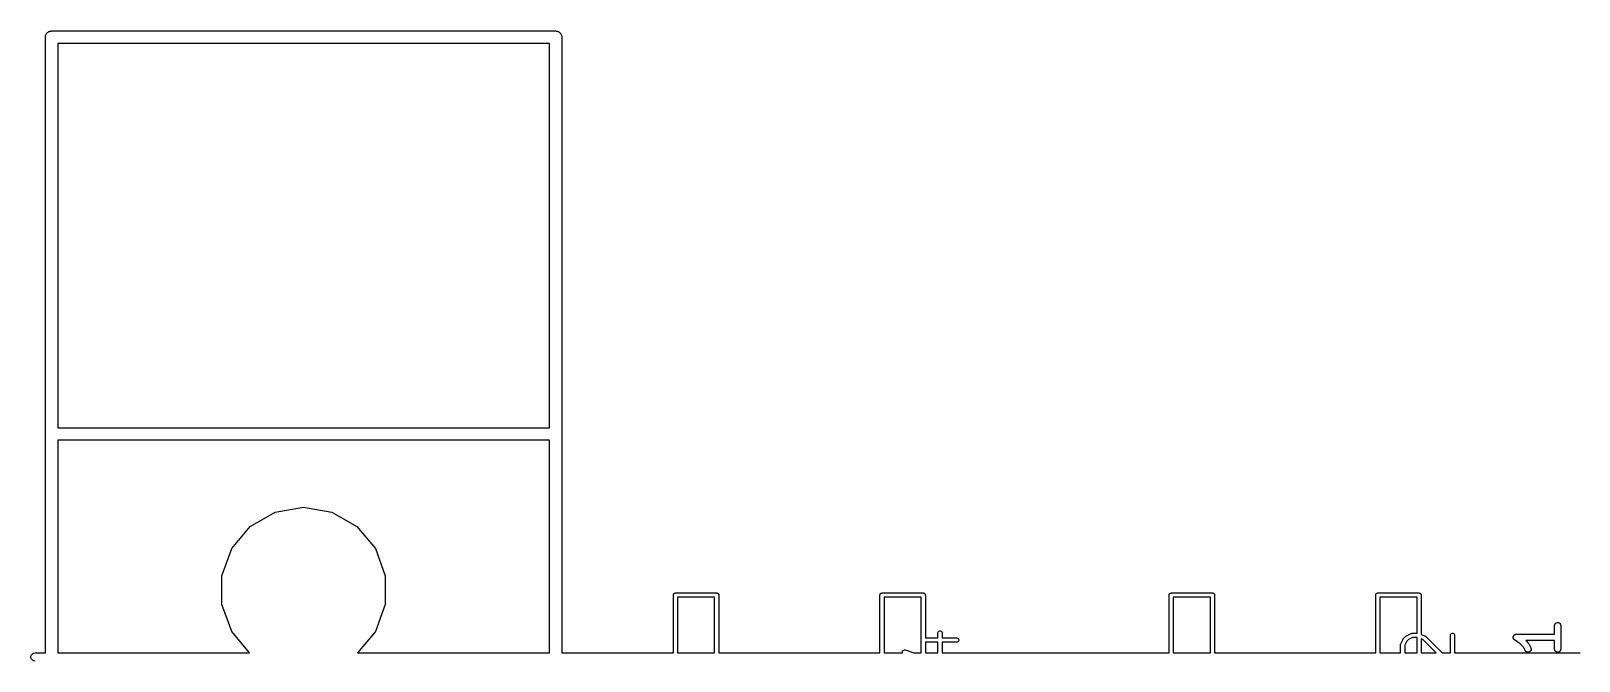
# Model space of a CAD drawing. Extents: x -2.2 to 89.1, y -78.6 to 9.2.
# Drawn here: x -0.1 to 37.37, y -6.1 to 9.15 of the extents above; entities that cross this region are included whole.
import ezdxf

# ---------------------------------------------------------------- set-up
doc = ezdxf.new("R2010")
doc.units = 0
doc.header["$MEASUREMENT"] = 0
doc.layers.add('BLACK', color=7, linetype='CONTINUOUS')

msp = doc.modelspace()

# ---------------------------------------------------------------- linework, layer by layer
at = {"layer": 'Black'}
for p, q in [((0.25, 9), (0.25228, 9.01292)), ((0.25, -5.9), (0.25, 9)), ((0.25228, 9.02605), (0.25677, 9.03838)), ((0.25228, 9.01292), (0.25228, 9.02605)), ((0.25677, 9.03838), (0.25905, 9.0513)), ((0.25905, 9.0513), (0.26561, 9.06267)), ((0.26561, 9.06267), (0.2701, 9.075)), ((0.2701, 9.075), (0.27853, 9.08505)), ((0.27853, 9.08505), (0.28509, 9.09642)), ((0.28509, 9.09642), (0.29515, 9.10485)), ((0.29515, 9.10485), (0.30358, 9.11491)), ((0.30358, 9.11491), (0.31495, 9.12147)), ((0.31495, 9.12147), (0.325, 9.1299)), ((0.325, 9.1299), (0.33733, 9.13439)), ((0.33733, 9.13439), (0.3487, 9.14095)), ((0.3487, 9.14095), (0.36162, 9.14323)), ((0.36162, 9.14323), (0.37395, 9.14772)), ((0.37395, 9.14772), (0.38708, 9.14772)), ((0.38708, 9.14772), (0.4, 9.15)), ((0.4, 9.15), (12.6, 9.15)), ((12.6, 9.15), (12.6129, 9.14772)), ((12.6129, 9.14772), (12.626, 9.14772)), ((12.626, 9.14772), (12.6384, 9.14323)), ((12.6384, 9.14323), (12.6513, 9.14095)), ((12.6513, 9.14095), (12.6627, 9.13439)), ((12.6627, 9.13439), (12.675, 9.1299)), ((12.675, 9.1299), (12.6851, 9.12147)), ((12.6851, 9.12147), (12.6964, 9.11491)), ((12.6964, 9.11491), (12.7049, 9.10485)), ((12.7049, 9.10485), (12.7149, 9.09642)), ((12.7149, 9.09642), (12.7215, 9.08505)), ((12.7215, 9.08505), (12.7299, 9.075)), ((12.7299, 9.075), (12.7344, 9.06267)), ((12.7344, 9.06267), (12.741, 9.0513)), ((12.741, 9.0513), (12.7432, 9.03838)), ((12.7432, 9.03838), (12.7477, 9.02605)), ((12.7477, 9.02605), (12.7477, 9.01292)), ((12.7477, 9.01292), (12.75, 9)), ((12.75, 9), (12.75, -5.9)), ((0.55, 8.85), (0.55, -0.45)), ((12.45, 8.85), (0.55, 8.85)), ((12.45, -0.45), (12.45, 8.85)), ((0.55, -0.45), (12.45, -0.45)), ((0.55, -0.75), (0.55, -5.9)), ((12.45, -0.75), (0.55, -0.75)), ((12.45, -5.9), (12.45, -0.75)), ((5.20951, -2.84206), (5.81335, -2.49344)), ((5.81335, -2.49344), (6.5, -2.37236)), ((6.5, -2.37236), (7.18665, -2.49344)), ((7.18665, -2.49344), (7.79049, -2.84206)), ((4.76133, -3.37618), (5.20951, -2.84206)), ((7.79049, -2.84206), (8.23867, -3.37618)), ((4.52286, -4.03138), (4.76133, -3.37618)), ((8.23867, -3.37618), (8.47714, -4.03138)), ((4.52286, -4.72862), (4.52286, -4.03138)), ((8.47714, -4.03138), (8.47714, -4.72862)), ((15.45, -4.5), (15.4508, -4.49569)), ((15.4508, -4.49132), (15.4523, -4.48721)), ((15.4508, -4.49569), (15.4508, -4.49132)), ((15.4523, -4.48721), (15.453, -4.4829)), ((15.453, -4.4829), (15.4552, -4.47911)), ((15.4552, -4.47911), (15.4567, -4.475)), ((15.4567, -4.475), (15.4595, -4.47165)), ((15.4595, -4.47165), (15.4617, -4.46786)), ((15.4617, -4.46786), (15.465, -4.46505)), ((15.465, -4.46505), (15.4679, -4.4617)), ((15.4679, -4.4617), (15.4716, -4.45951)), ((15.4716, -4.45951), (15.475, -4.4567)), ((15.475, -4.4567), (15.4791, -4.4552)), ((15.4791, -4.4552), (15.4829, -4.45301)), ((15.4829, -4.45301), (15.4872, -4.45226)), ((15.4872, -4.45226), (15.4913, -4.45076)), ((15.4913, -4.45076), (15.4957, -4.45076)), ((15.4957, -4.45076), (15.5, -4.45)), ((15.5, -4.45), (16.5, -4.45)), ((16.5, -4.45), (16.5043, -4.45076)), ((16.5043, -4.45076), (16.5087, -4.45076)), ((16.5087, -4.45076), (16.5128, -4.45226)), ((16.5128, -4.45226), (16.5171, -4.45301)), ((16.5171, -4.45301), (16.5209, -4.4552)), ((16.5209, -4.4552), (16.525, -4.4567)), ((16.525, -4.4567), (16.5284, -4.45951)), ((16.5284, -4.45951), (16.5321, -4.4617)), ((16.5321, -4.4617), (16.535, -4.46505)), ((16.535, -4.46505), (16.5383, -4.46786)), ((16.5383, -4.46786), (16.5405, -4.47165)), ((16.5405, -4.47165), (16.5433, -4.475)), ((16.5433, -4.475), (16.5448, -4.47911)), ((16.5448, -4.47911), (16.547, -4.4829)), ((16.547, -4.4829), (16.5477, -4.48721)), ((16.5477, -4.48721), (16.5492, -4.49132)), ((16.5492, -4.49132), (16.5492, -4.49569)), ((16.5492, -4.49569), (16.55, -4.5)), ((20.45, -4.5), (20.4508, -4.49569)), ((20.4508, -4.49132), (20.4523, -4.48721)), ((20.4508, -4.49569), (20.4508, -4.49132)), ((20.4523, -4.48721), (20.453, -4.4829)), ((20.453, -4.4829), (20.4552, -4.47911)), ((20.4552, -4.47911), (20.4567, -4.475)), ((20.4567, -4.475), (20.4595, -4.47165)), ((20.4595, -4.47165), (20.4617, -4.46786)), ((20.4617, -4.46786), (20.465, -4.46505)), ((20.465, -4.46505), (20.4679, -4.4617)), ((20.4679, -4.4617), (20.4716, -4.45951)), ((20.4716, -4.45951), (20.475, -4.4567)), ((20.475, -4.4567), (20.4791, -4.4552)), ((20.4791, -4.4552), (20.4829, -4.45301)), ((20.4829, -4.45301), (20.4872, -4.45226)), ((20.4872, -4.45226), (20.4913, -4.45076)), ((20.4913, -4.45076), (20.4957, -4.45076)), ((20.4957, -4.45076), (20.5, -4.45)), ((20.5, -4.45), (21.5, -4.45)), ((21.5, -4.45), (21.5043, -4.45076)), ((21.5043, -4.45076), (21.5087, -4.45076)), ((21.5087, -4.45076), (21.5128, -4.45226)), ((21.5128, -4.45226), (21.5171, -4.45301)), ((21.5171, -4.45301), (21.5209, -4.4552)), ((21.5209, -4.4552), (21.525, -4.4567)), ((21.525, -4.4567), (21.5284, -4.45951)), ((21.5284, -4.45951), (21.5321, -4.4617)), ((21.5321, -4.4617), (21.535, -4.46505)), ((21.535, -4.46505), (21.5383, -4.46786)), ((21.5383, -4.46786), (21.5405, -4.47165)), ((21.5405, -4.47165), (21.5433, -4.475)), ((21.5433, -4.475), (21.5448, -4.47911)), ((21.5448, -4.47911), (21.547, -4.4829)), ((21.547, -4.4829), (21.5477, -4.48721)), ((21.5477, -4.48721), (21.5492, -4.49132)), ((21.5492, -4.49132), (21.5492, -4.49569)), ((21.5492, -4.49569), (21.55, -4.5)), ((27.45, -4.5), (27.4508, -4.49569)), ((27.4508, -4.49132), (27.4523, -4.48721)), ((27.4508, -4.49569), (27.4508, -4.49132)), ((27.4523, -4.48721), (27.453, -4.4829)), ((27.453, -4.4829), (27.4552, -4.47911)), ((27.4552, -4.47911), (27.4567, -4.475)), ((27.4567, -4.475), (27.4595, -4.47165)), ((27.4595, -4.47165), (27.4617, -4.46786)), ((27.4617, -4.46786), (27.465, -4.46505)), ((27.465, -4.46505), (27.4679, -4.4617)), ((27.4679, -4.4617), (27.4716, -4.45951)), ((27.4716, -4.45951), (27.475, -4.4567)), ((27.475, -4.4567), (27.4791, -4.4552)), ((27.4791, -4.4552), (27.4829, -4.45301)), ((27.4829, -4.45301), (27.4872, -4.45226)), ((27.4872, -4.45226), (27.4913, -4.45076)), ((27.4913, -4.45076), (27.4957, -4.45076)), ((27.4957, -4.45076), (27.5, -4.45)), ((27.5, -4.45), (28.5, -4.45)), ((28.5, -4.45), (28.5043, -4.45076)), ((28.5043, -4.45076), (28.5087, -4.45076)), ((28.5087, -4.45076), (28.5128, -4.45226)), ((28.5128, -4.45226), (28.5171, -4.45301)), ((28.5171, -4.45301), (28.5209, -4.4552)), ((28.5209, -4.4552), (28.525, -4.4567)), ((28.525, -4.4567), (28.5284, -4.45951)), ((28.5284, -4.45951), (28.5321, -4.4617)), ((28.5321, -4.4617), (28.535, -4.46505)), ((28.535, -4.46505), (28.5383, -4.46786)), ((28.5383, -4.46786), (28.5405, -4.47165)), ((28.5405, -4.47165), (28.5433, -4.475)), ((28.5433, -4.475), (28.5448, -4.47911)), ((28.5448, -4.47911), (28.547, -4.4829)), ((28.547, -4.4829), (28.5477, -4.48721)), ((28.5477, -4.48721), (28.5492, -4.49132)), ((28.5492, -4.49132), (28.5492, -4.49569)), ((28.5492, -4.49569), (28.55, -4.5)), ((32.45, -4.5), (32.4508, -4.49569)), ((32.4508, -4.49132), (32.4523, -4.48721)), ((32.4508, -4.49569), (32.4508, -4.49132)), ((32.4523, -4.48721), (32.453, -4.4829)), ((32.453, -4.4829), (32.4552, -4.47911)), ((32.4552, -4.47911), (32.4567, -4.475)), ((32.4567, -4.475), (32.4595, -4.47165)), ((32.4595, -4.47165), (32.4617, -4.46786)), ((32.4617, -4.46786), (32.465, -4.46505)), ((32.465, -4.46505), (32.4679, -4.4617)), ((32.4679, -4.4617), (32.4716, -4.45951)), ((32.4716, -4.45951), (32.475, -4.4567)), ((32.475, -4.4567), (32.4791, -4.4552)), ((32.4791, -4.4552), (32.4829, -4.45301)), ((32.4829, -4.45301), (32.4872, -4.45226)), ((32.4872, -4.45226), (32.4913, -4.45076)), ((32.4913, -4.45076), (32.4957, -4.45076)), ((32.4957, -4.45076), (32.5, -4.45)), ((32.5, -4.45), (33.5, -4.45)), ((33.5, -4.45), (33.5043, -4.45076)), ((33.5043, -4.45076), (33.5087, -4.45076)), ((33.5087, -4.45076), (33.5128, -4.45226)), ((33.5128, -4.45226), (33.5171, -4.45301)), ((33.5171, -4.45301), (33.5209, -4.4552)), ((33.5209, -4.4552), (33.525, -4.4567)), ((33.525, -4.4567), (33.5284, -4.45951)), ((33.5284, -4.45951), (33.5321, -4.4617)), ((33.5321, -4.4617), (33.535, -4.46505)), ((33.535, -4.46505), (33.5383, -4.46786)), ((33.5383, -4.46786), (33.5405, -4.47165)), ((33.5405, -4.47165), (33.5433, -4.475)), ((33.5433, -4.475), (33.5448, -4.47911)), ((33.5448, -4.47911), (33.547, -4.4829)), ((33.547, -4.4829), (33.5477, -4.48721)), ((33.5477, -4.48721), (33.5492, -4.49132)), ((33.5492, -4.49132), (33.5492, -4.49569)), ((33.5492, -4.49569), (33.55, -4.5)), ((4.76133, -5.38382), (4.52286, -4.72862)), ((8.47714, -4.72862), (8.23867, -5.38382)), ((15.45, -5.9), (15.45, -4.5)), ((15.55, -4.55), (15.55, -5.9)), ((16.45, -4.55), (15.55, -4.55)), ((16.45, -5.9), (16.45, -4.55)), ((16.55, -4.5), (16.55, -5.9)), ((20.45, -5.9), (20.45, -4.5)), ((20.55, -4.55), (20.55, -5.9)), ((21.45, -4.55), (20.55, -4.55)), ((21.45, -5.9), (21.45, -4.55)), ((21.55, -4.5), (21.55, -5.53922)), ((27.45, -5.9), (27.45, -4.5)), ((27.55, -4.55), (27.55, -5.9)), ((28.45, -4.55), (27.55, -4.55)), ((28.45, -5.9), (28.45, -4.55)), ((28.55, -4.5), (28.55, -5.9)), ((32.45, -5.9), (32.45, -4.5)), ((32.55, -4.55), (32.55, -5.9)), ((33.45, -4.55), (32.55, -4.55)), ((33.45, -5.42507), (33.45, -4.55)), ((33.55, -4.5), (33.55, -5.45632)), ((36.7774, -5.23809), (36.7819, -5.21244)), ((36.7774, -5.44881), (36.7774, -5.23809)), ((36.7819, -5.21244), (36.7949, -5.18989)), ((36.7949, -5.18989), (36.8149, -5.17314)), ((36.8149, -5.17314), (36.8394, -5.16423)), ((36.8394, -5.16423), (36.8654, -5.16423)), ((36.8654, -5.16423), (36.8899, -5.17314)), ((36.8899, -5.17314), (36.9098, -5.18989)), ((36.9098, -5.18989), (36.9229, -5.21244)), ((36.9229, -5.21244), (36.9274, -5.23809)), ((36.9274, -5.23809), (36.9274, -5.80952)), ((5.19446, -5.9), (4.76133, -5.38382)), ((8.23867, -5.38382), (7.80554, -5.9)), ((21.55, -5.53922), (21.8546, -5.53922)), ((21.8546, -5.41767), (21.8576, -5.40029)), ((21.8546, -5.53922), (21.8546, -5.41767)), ((21.8576, -5.40029), (21.8665, -5.38501)), ((21.8665, -5.38501), (21.88, -5.37367)), ((21.88, -5.37367), (21.8966, -5.36764)), ((21.8966, -5.36764), (21.9142, -5.36764)), ((21.9142, -5.36764), (21.9308, -5.37367)), ((21.9308, -5.37367), (21.9443, -5.38501)), ((21.9443, -5.38501), (21.9531, -5.40029)), ((21.9531, -5.40029), (21.9562, -5.41767)), ((21.9562, -5.41767), (21.9562, -5.53922)), ((21.9562, -5.53922), (22.3075, -5.53922)), ((22.3075, -5.53922), (22.3249, -5.54229)), ((22.3249, -5.54229), (22.3402, -5.55111)), ((22.3402, -5.55111), (22.3515, -5.56462)), ((22.3515, -5.61542), (22.3402, -5.62894)), ((22.3515, -5.56462), (22.3576, -5.5812)), ((22.3576, -5.59884), (22.3515, -5.61542)), ((22.3576, -5.5812), (22.3576, -5.59884)), ((33.0556, -5.68221), (33.1131, -5.56731)), ((33.1131, -5.56731), (33.1179, -5.56076)), ((33.1179, -5.56076), (33.1226, -5.5541)), ((33.1226, -5.5541), (33.18, -5.49665)), ((33.2002, -5.62012), (33.1518, -5.71692)), ((33.18, -5.49665), (33.1867, -5.49198)), ((33.1867, -5.49198), (33.1932, -5.48713)), ((33.1932, -5.48713), (33.3081, -5.42968)), ((33.246, -5.57432), (33.2002, -5.62012)), ((33.3428, -5.52592), (33.246, -5.57432)), ((33.3081, -5.42968), (33.3109, -5.42885)), ((33.3109, -5.42885), (33.3135, -5.42738)), ((33.3135, -5.42738), (33.3193, -5.42635)), ((33.3193, -5.42635), (33.325, -5.42465)), ((33.325, -5.42465), (33.328, -5.42483)), ((33.328, -5.42483), (33.3309, -5.42432)), ((33.3309, -5.42432), (33.4458, -5.42432)), ((33.4375, -5.52592), (33.3428, -5.52592)), ((33.45, -5.53008), (33.4375, -5.52592)), ((33.4458, -5.42432), (33.45, -5.42507)), ((33.45, -5.9), (33.45, -5.53008)), ((33.55, -5.45632), (33.6342, -5.48438)), ((33.5907, -5.57697), (33.55, -5.56341)), ((33.55, -5.56341), (33.55, -5.9)), ((33.9137, -5.9), (33.5907, -5.57697)), ((33.6342, -5.48438), (33.6368, -5.48577)), ((33.6368, -5.48577), (33.6396, -5.48653)), ((33.6396, -5.48653), (33.6445, -5.48994)), ((33.6445, -5.48994), (33.6497, -5.49278)), ((33.6497, -5.49278), (33.6516, -5.49497)), ((33.6516, -5.49497), (33.654, -5.49665)), ((33.654, -5.49665), (34.0574, -5.9)), ((34.2567, -5.47512), (34.2598, -5.45774)), ((34.2567, -5.9), (34.2567, -5.47512)), ((34.2598, -5.45774), (34.2686, -5.44246)), ((34.2686, -5.44246), (34.2821, -5.43112)), ((34.2821, -5.43112), (34.2987, -5.42509)), ((34.2987, -5.42509), (34.3164, -5.42509)), ((34.3164, -5.42509), (34.3329, -5.43112)), ((34.3329, -5.43112), (34.3465, -5.44246)), ((34.3465, -5.44246), (34.3553, -5.45774)), ((34.3553, -5.45774), (34.3583, -5.47512)), ((34.3583, -5.47512), (34.3583, -5.9)), ((35.7775, -5.51898), (35.7785, -5.51494)), ((35.7785, -5.52788), (35.7775, -5.51898)), ((35.7785, -5.51079), (35.7816, -5.50237)), ((35.7785, -5.51494), (35.7785, -5.51079)), ((35.7785, -5.53683), (35.7785, -5.52788)), ((35.7799, -5.54074), (35.7785, -5.53683)), ((35.7804, -5.54487), (35.7799, -5.54074)), ((35.7844, -5.55289), (35.7804, -5.54487)), ((35.7816, -5.50237), (35.7837, -5.49368)), ((35.7837, -5.49368), (35.786, -5.49022)), ((35.7874, -5.56131), (35.7844, -5.55289)), ((35.786, -5.49022), (35.7874, -5.48631)), ((35.7874, -5.48631), (35.7932, -5.47945)), ((35.7901, -5.56449), (35.7874, -5.56131)), ((35.7919, -5.56822), (35.7901, -5.56449)), ((35.7984, -5.57441), (35.7919, -5.56822)), ((35.7932, -5.47945), (35.7981, -5.472)), ((35.7981, -5.472), (35.8015, -5.46954)), ((35.8042, -5.58126), (35.7984, -5.57441)), ((35.8015, -5.46954), (35.8042, -5.46636)), ((35.8042, -5.46636), (35.8119, -5.46188)), ((35.8078, -5.58334), (35.8042, -5.58126)), ((35.8108, -5.58621), (35.8078, -5.58334)), ((35.9475, -5.67733), (35.8108, -5.58621)), ((35.8119, -5.46188), (35.8191, -5.45658)), ((35.8191, -5.45658), (35.8231, -5.45541)), ((35.8231, -5.45541), (35.8267, -5.45333)), ((35.8267, -5.45333), (35.8355, -5.45178)), ((35.8355, -5.45178), (35.8441, -5.44926)), ((35.8441, -5.44926), (35.8483, -5.44953)), ((35.8483, -5.44953), (35.8524, -5.44881)), ((35.8524, -5.44881), (36.7774, -5.44881)), ((36.7774, -5.59881), (36.0811, -5.59881)), ((36.0811, -5.59881), (36.1435, -5.66125)), ((36.7774, -5.80952), (36.7774, -5.59881)), ((-0.09848, -5.98264), (-0.0866, -5.95)), ((-0.09848, -6.01736), (-0.09848, -5.98264)), ((-0.0866, -5.95), (-0.06428, -5.9234)), ((-0.06428, -5.9234), (-0.0342, -5.90603)), ((-0.0342, -5.90603), (0, -5.9)), ((0, -5.9), (0.25, -5.9)), ((0.55, -5.9), (5.19446, -5.9)), ((7.80554, -5.9), (12.45, -5.9)), ((12.75, -5.9), (15.45, -5.9)), ((15.55, -5.9), (16.45, -5.9)), ((16.55, -5.9), (20.45, -5.9)), ((20.55, -5.9), (20.9988, -5.9)), ((20.9933, -5.86983), (20.9989, -5.8531)), ((20.9938, -5.88747), (20.9933, -5.86983)), ((20.9988, -5.9), (20.9938, -5.88747)), ((20.9989, -5.8531), (21.0099, -5.83928)), ((21.0099, -5.83928), (21.0249, -5.83004)), ((21.0249, -5.83004), (21.0422, -5.82651)), ((21.0422, -5.82651), (21.0597, -5.82909)), ((21.0597, -5.82909), (21.2724, -5.9)), ((21.2724, -5.9), (21.45, -5.9)), ((21.55, -5.64082), (21.55, -5.9)), ((21.8546, -5.64082), (21.55, -5.64082)), ((21.55, -5.9), (21.8546, -5.9)), ((21.8546, -5.9), (21.8546, -5.64082)), ((22.3075, -5.64082), (21.9562, -5.64082)), ((21.9562, -5.64082), (21.9562, -5.9)), ((21.9562, -5.9), (27.45, -5.9)), ((22.3249, -5.63776), (22.3075, -5.64082)), ((22.3402, -5.62894), (22.3249, -5.63776)), ((27.55, -5.9), (28.45, -5.9)), ((28.55, -5.9), (32.45, -5.9)), ((32.55, -5.9), (33.0502, -5.9)), ((33.0502, -5.70493), (33.0508, -5.70204)), ((33.0502, -5.9), (33.0502, -5.70493)), ((33.0506, -5.69912), (33.0523, -5.69341)), ((33.0508, -5.70204), (33.0506, -5.69912)), ((33.0523, -5.69341), (33.0533, -5.68755)), ((33.0533, -5.68755), (33.0548, -5.68502)), ((33.0548, -5.68502), (33.0556, -5.68221)), ((33.1518, -5.71692), (33.1518, -5.9)), ((33.1518, -5.9), (33.45, -5.9)), ((33.55, -5.9), (33.9137, -5.9)), ((34.0574, -5.9), (34.2567, -5.9)), ((34.3583, -5.9), (37.4, -5.9)), ((36.0288, -5.75871), (35.9475, -5.67733)), ((36.071, -5.84307), (36.0288, -5.75871)), ((36.0865, -5.86399), (36.071, -5.84307)), ((36.1083, -5.87834), (36.0865, -5.86399)), ((36.1336, -5.88439), (36.1083, -5.87834)), ((36.1595, -5.88141), (36.1336, -5.88439)), ((36.1435, -5.66125), (36.1504, -5.6711)), ((36.1504, -5.6711), (36.1576, -5.68074)), ((36.1576, -5.68074), (36.2052, -5.77598)), ((36.1828, -5.86976), (36.1595, -5.88141)), ((36.2007, -5.85085), (36.1828, -5.86976)), ((36.211, -5.82695), (36.2007, -5.85085)), ((36.2052, -5.77598), (36.2126, -5.80095)), ((36.2126, -5.80095), (36.211, -5.82695)), ((36.7819, -5.83518), (36.7774, -5.80952)), ((36.7949, -5.85773), (36.7819, -5.83518)), ((36.8149, -5.87448), (36.7949, -5.85773)), ((36.8394, -5.88338), (36.8149, -5.87448)), ((36.8654, -5.88338), (36.8394, -5.88338)), ((36.8899, -5.87448), (36.8654, -5.88338)), ((36.9098, -5.85773), (36.8899, -5.87448)), ((36.9229, -5.83518), (36.9098, -5.85773)), ((36.9274, -5.80952), (36.9229, -5.83518)), ((-0.0866, -6.05), (-0.09848, -6.01736)), ((-0.06428, -6.0766), (-0.0866, -6.05)), ((-0.0342, -6.09397), (-0.06428, -6.0766)), ((0, -6.1), (-0.0342, -6.09397))]:
    msp.add_line(p, q, dxfattribs=at)

doc.saveas('drawing.dxf')
